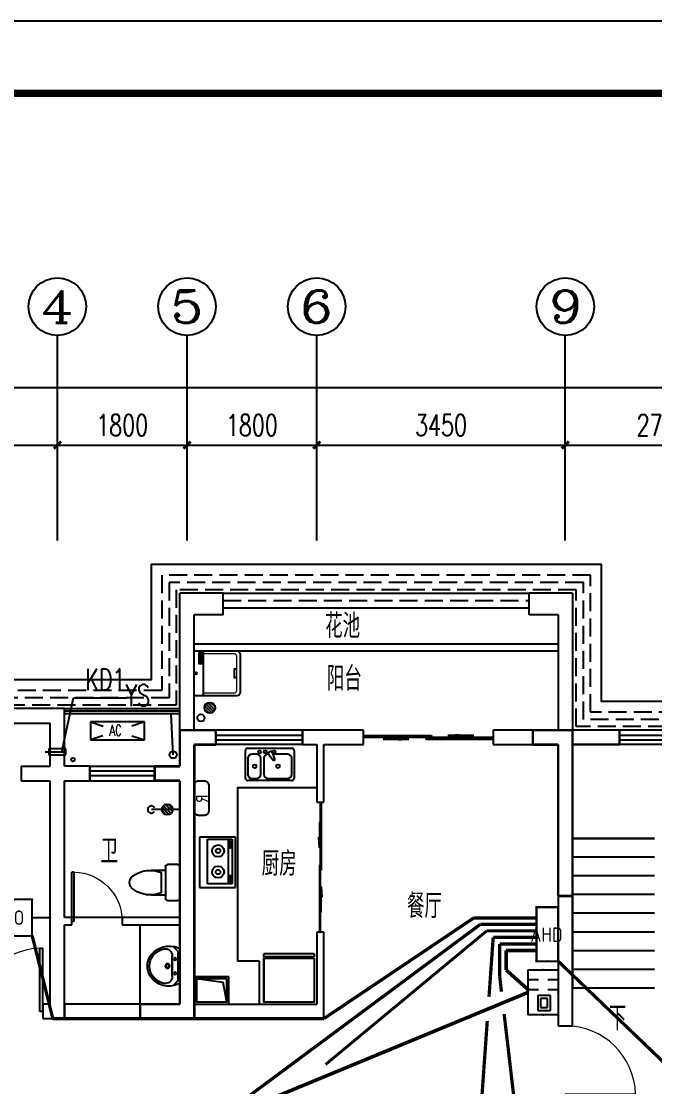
# Model space of a CAD drawing. Extents: x -993182 to -819982, y 169304 to 600104.
# Drawn here: x -890149 to -881358, y 278323 to 293104 of the extents above; entities that cross this region are included whole.
import ezdxf
from ezdxf.enums import TextEntityAlignment as Align

# ---------------------------------------------------------------- set-up
doc = ezdxf.new("R2010")
doc.units = 0
doc.header["$LTSCALE"] = 1000
doc.header["$MEASUREMENT"] = 0
doc.linetypes.add('DASH', pattern=[0.35, 0.25, -0.1])
for name, color, linetype in [('AXIS', 3, 'Continuous'), ('AXIS_TEXT', 7, 'Continuous'), ('DIM_LEAD', 3, 'Continuous'), ('DIM_SYMB', 3, 'Continuous'), ('EQUIP-安防', 3, 'Continuous'), ('EQUIP-通讯', 3, 'Continuous'), ('kan', 146, 'Continuous'), ('KTIAO', 124, 'Continuous'), ('PUB_TEXT', 7, 'Continuous'), ('PUB_TITLE', 146, 'Continuous'), ('STAIR', 2, 'Continuous'), ('VPIPE-污水', 2, 'Continuous'), ('WALL', 4, 'Continuous'), ('WINDOW', 2, 'Continuous'), ('WIRE-信号', 4, 'TG_S'), ('WIRE-综合布线', 5, 'TG_GCS'), ('WIRE-网络', 6, 'TG_TD'), ('WIRE-通讯', 4, 'TG_TP'), ('冷凝水管', 6, 'Continuous'), ('家具', 187, 'Continuous'), ('屋面', 139, 'Continuous'), ('栏杆', 169, 'Continuous'), ('空调、空调洞', 66, 'Continuous'), ('面层', 215, 'Continuous')]:
    doc.layers.add(name, color=color, linetype=linetype)
doc.layers.add('RENDERING', color=125, linetype='Continuous', lineweight=13)
doc.layers.add('洁、厨具', color=8, linetype='Continuous', lineweight=9)
doc.styles.add('_ROMANC', font='romanc__.ttf', dxfattribs={"width": 0.700005})
doc.styles.add('_SIMPLEX', font='SIMPLEX.shx', dxfattribs={"width": 0.75})
doc.styles.add('_TCH_AXIS', font='COMPLEX', dxfattribs={"bigfont": 'GBCBIG'})
doc.styles.add('_TCH_DIM', font='SIMPLEX', dxfattribs={"bigfont": 'GBCBIG'})
doc.styles.add('_TCH_DIM_T3', font='SIMPLEX', dxfattribs={"width": 0.705882, "bigfont": 'GBCBIG'})
doc.styles.add('_TEL_ATTDEF', font='GBENOR', dxfattribs={"width": 0.8, "height": 3, "bigfont": 'GBCBIG'})
doc.styles.add('_TEL_DIM', font='ICED', dxfattribs={"width": 0.8, "height": 3.5, "bigfont": 'BZHZ'})
doc.styles.add('COMPLEX', font='COMPLEX')
doc.styles.add('DIM_FONT', font='simplex_.ttf', dxfattribs={"width": 0.7, "bigfont": 'GBCBIG'})
doc.styles.get("Standard").update_dxf_attribs({"font": 'gbenor.shx', "bigfont": 'gbcbig.shx'})
doc.styles.add('TG_LINETYPE', font='ICED', dxfattribs={"width": 0.8, "height": 2, "bigfont": 'BZHZ'})
doc.linetypes.add('TG_GCS', pattern='A,1,-0.6,["GCS",TG_LINETYPE,S=0.1,R=0,X=-0.52,Y=-0.1],0', length=1.6)
doc.linetypes.add('TG_S', pattern='A,1,-0.3,["S",TG_LINETYPE,S=0.1,R=0,X=-0.23,Y=-0.1],0', length=1.3)
doc.linetypes.add('TG_TD', pattern='A,1,-0.45,["TD",TG_LINETYPE,S=0.1,R=0,X=-0.38,Y=-0.1],0', length=1.45)
doc.linetypes.add('TG_TD+TV', pattern='A,1,-0.9,["TD+TV",TG_LINETYPE,S=0.1,R=0,X=-0.82,Y=-0.1],0', length=1.9)
doc.linetypes.add('TG_TP', pattern='A,1,-0.45,["TP",TG_LINETYPE,S=0.1,R=0,X=-0.38,Y=-0.1],0', length=1.45)
doc.linetypes.add('TG_WS', pattern='A,1,-0.45,["WS",TG_LINETYPE,S=0.1,R=0,X=-0.38,Y=-0.1],0', length=1.45)
doc.dimstyles.new('_TCH_ARCH&&100', dxfattribs={"dimtxt": 297.5, "dimasz": 100, "dimexe": 250, "dimexo": 300, "dimgap": 126.25, "dimtad": 1, "dimdec": 0, "dimzin": 0, "dimdsep": 46, "dimtxsty": '_TCH_DIM_T3', "dimblk": 'ARCHTICK', "dimcen": 0.09, "dimclrt": 7, "dimazin": 2, "dimtfac": 1, "dimtdec": 0, "dimtix": 1, "dimtmove": 2, "dimatfit": 3, "dimfxl": 0, "dimtolj": 1, "dimtzin": 0, "dimarcsym": 0})

# ---------------------------------------------------------------- blocks, each defined once
blk = doc.blocks.new('ASDGFSDFGGDF')
at = {"layer": '家具'}
for p, q in [((695, -609), (695, 0)), ((695, -609), (695, 0)), ((0, -670), (0, -629)), ((0, -629), (28, -629)), ((0, -670), (695, -670)), ((28, -629), (28, -609)), ((695, -609), (666, -609)), ((666, -609), (666, -629)), ((666, -629), (695, -629)), ((695, -629), (695, -670))]:
    blk.add_line(p, q, dxfattribs=at)
for points in [[(0, -609), (0, 0), (695, 0), (695, -609)], [(666, -609), (28, -609), (28, -629), (666, -629)]]:
    blk.add_lwpolyline(points, close=True, dxfattribs=at)
blk = doc.blocks.new('sdfdsfgf')
at = {"layer": '家具'}
for points in [[(1414289, 21341), (1413809, 21341), (1413809, 20961), (1414289, 20961), (1414289, 21341)], [(1414259, 20991), (1414211, 21259), (1413839, 21311)]]:
    blk.add_lwpolyline(points, dxfattribs=at)
blk.add_lwpolyline([(1414259, 21311), (1413839, 21311), (1413839, 20991), (1414259, 20991)], close=True, dxfattribs=at)
blk = doc.blocks.new('A$C685A49D5')
at = {"layer": '家具'}
for p, q in [((31, 450), (644, 450)), ((0, 31), (0, 419)), ((31, 307), (31, 92)), ((153, 368), (92, 368)), ((215, 92), (215, 307)), ((256, 307), (256, 92)), ((390, 277), (320, 363)), ((340, 402), (325, 393)), ((369, 391), (408, 287)), ((583, 368), (377, 368)), ((644, 92), (644, 307)), ((675, 419), (675, 31)), ((408, 287), (390, 277)), ((644, 0), (31, 0)), ((92, 31), (153, 31)), ((317, 31), (583, 31))]:
    blk.add_line(p, q, dxfattribs=at)
for centre, radius in [((194, 399), 20.5), ((276, 399), 20.5), ((399, 399), 20.5), ((128, 199), 25.6), ((450, 199), 25.6)]:
    blk.add_circle(centre, radius, dxfattribs=at)
for centre, radius, start, end in [((31, 419), 30.7, 90, 180), ((644, 419), 30.7, 0, 90), ((92, 307), 61.4, 90, 180), ((153, 307), 61.4, 0, 90), ((317, 307), 61.4, 90, 180), ((335, 376), 20.5, 120, 219.4623), ((350, 384), 20.5, 20.5377, 120), ((583, 307), 61.4, 0, 90), ((31, 31), 30.7, 180, 270), ((92, 92), 61.4, 180, 270), ((153, 92), 61.4, 270, 0), ((317, 92), 61.4, 180, 270), ((583, 92), 61.4, 270, 0), ((644, 31), 30.7, 270, 0)]:
    blk.add_arc(centre, radius, start, end, dxfattribs=at)
at = {"layer": '家具', "style": 'DIM_FONT', "width": 0.8, "flags": 9}
for tag in ['YSIZE', 'XSIZE']:
    blk.add_attdef(tag, (338, 450), '', height=0.5, rotation=270, dxfattribs=at)
blk = doc.blocks.new('$plan$00001601')
at = {"layer": '家具'}
for p, q in [((-350, 16), (350, 16)), ((-350, -484), (-350, 16)), ((350, 16), (350, -484)), ((-323, -98), (-323, -440)), ((299, -98), (-323, -98)), ((299, -440), (299, -98)), ((-323, -384), (299, -384)), ((-323, -440), (299, -440)), ((-291, -407), (-291, -418)), ((-216, -416), (-280, -416)), ((-280, -416), (-280, -433)), ((-280, -433), (-216, -433)), ((-216, -433), (-216, -416)), ((-199, -408), (-199, -418)), ((182, -407), (182, -418)), ((193, -416), (193, -433)), ((257, -416), (193, -416)), ((193, -433), (257, -433)), ((257, -433), (257, -416)), ((274, -408), (274, -418)), ((350, -484), (-350, -484))]:
    blk.add_line(p, q, dxfattribs=at)
for points in [[(-199, -408, 0.259034), (-201, -404, 0.076276), (-213, -399, 0.036515), (-226, -397, 0.026615), (-245, -396, 0.026615), (-264, -397, 0.036515), (-277, -399, 0.076276), (-289, -404, 0.259034), (-291, -408, 0.078462), (-291, -409, 0.056762)], [(-199, -418, 0.259034), (-201, -415, 0.076276), (-213, -410, 0.036515), (-226, -407, 0.026615), (-245, -406, 0.026615), (-264, -407, 0.036515), (-277, -410, 0.076276), (-289, -415, 0.259034), (-291, -418, 0.259034), (-289, -422, 0.056762), (-280, -426, 0.036515)], [(-216, -427, 0.008736), (-213, -427, 0.076276), (-201, -422, 0.259034), (-199, -418, 0.259034)], [(274, -408, 0.259034), (272, -404, 0.076276), (260, -399, 0.036515), (247, -397, 0.026615), (228, -396, 0.026615), (209, -397, 0.036515), (196, -399, 0.076276), (184, -404, 0.259034), (182, -408, 0.078462), (182, -409, 0.056762)], [(274, -418, 0.259034), (272, -415, 0.076276), (260, -410, 0.036515), (247, -407, 0.026615), (228, -406, 0.026615), (209, -407, 0.036515), (196, -410, 0.076276), (184, -415, 0.259034), (182, -418, 0.259034), (184, -422, 0.056762), (193, -426, 0.036515)], [(257, -427, 0.008736), (260, -427, 0.076276), (272, -422, 0.259034), (274, -418, 0.259034)]]:
    blk.add_lwpolyline(points, format="xyb", dxfattribs=at)
for centre, radius, start, end in [((-158, -243), 82.5, 0.964, 0), ((-158, -243), 31.6, 0.6532, 0), ((134, -243), 82.5, 180, 179.036), ((134, -243), 31.6, 180, 179.3468)]:
    blk.add_arc(centre, radius, start, end, dxfattribs=at)
blk = doc.blocks.new('A$C3451006C')
blk.add_lwpolyline([(-50, 330), (-50, -30, 0.414214), (10, -90), (90, -90, 0.414214), (150, -30), (150, 330, 0.414214), (90, 390), (10, 390, 0.414214)], format="xyb", close=True)
at = {"style": '_SIMPLEX', "width": 0.8}
blk.add_text('R', height=150, rotation=270, dxfattribs=at).set_placement((-32, 144), align=Align.CENTER)
blk = doc.blocks.new('$plan$00001623')
at = {"layer": '家具', "linetype": 'Continuous'}
blk.add_line((-341, -145), (342, -145), dxfattribs=at)
at = {"layer": '家具'}
blk.add_lwpolyline([(295, -706), (-295, -706, -0.414214), (-345, -656), (-345, 0), (345, 0), (345, -656, -0.414214)], format="xyb", close=True, dxfattribs=at)
at = {"layer": '家具', "lineweight": 13}
blk.add_lwpolyline([(307, -145), (307, -611, -0.414214), (267, -651), (-267, -651, -0.414214), (-307, -611), (-307, -145)], format="xyb", dxfattribs=at)
at = {"layer": '家具'}
for points in [[(323, -72), (152, -72), (152, -120), (323, -120)], [(163, -86), (177, -86), (177, -99), (163, -99)], [(189, -86), (202, -86), (202, -99), (189, -99)], [(213, -86), (227, -86), (227, -99), (213, -99)], [(239, -86), (253, -86), (253, -99), (239, -99)], [(281, -110), (309, -110), (309, -80), (281, -80)]]:
    blk.add_lwpolyline(points, close=True, dxfattribs=at)
blk.add_lwpolyline([(-71, -651), (-71, -623), (0, -623), (71, -623), (71, -651)], dxfattribs=at)
blk.add_circle((0, -25), 16, dxfattribs=at)
blk = doc.blocks.new('90304092557924')
at = {"layer": 'KTIAO'}
for p, q in [((-375, 125), (-198, 66)), ((-375, 125), (-375, -125)), ((375, 125), (-375, 125)), ((375, 125), (198, 66)), ((375, -125), (375, 125)), ((-203, -68), (-375, -125)), ((-375, -125), (375, -125)), ((200, -67), (375, -125))]:
    blk.add_line(p, q, dxfattribs=at)
at = {"layer": 'KTIAO', "style": '_ROMANC', "width": 0.7}
blk.add_text('AC', height=148.6, dxfattribs=at).set_placement((-113, -66))
at = {"layer": 'KTIAO', "style": 'DIM_FONT', "oblique": 0, "width": 0.6, "flags": 9}
for tag in ['XSIZE', 'YSIZE']:
    blk.add_attdef(tag, (-375, -125), '', height=0.5, dxfattribs=at)
blk = doc.blocks.new('M_E6')
for p, q in [((-240, 0), (-270, -79)), ((240, 0), (-240, 0)), ((-237, 0), (239, 0)), ((240, 0), (270, -79)), ((-213, -36), (-271, -91)), ((-179, -23), (181, -23)), ((141, -105), (-141, -105)), ((-141, -105), (141, -105)), ((217, -37), (274, -95))]:
    blk.add_line(p, q)
for centre, radius in [((-99, -65), 16.3), ((2, -172), 31.6), ((101, -65), 16.3), ((2, -172), 23)]:
    blk.add_circle(centre, radius)
for centre, radius, start, end in [((28, -152), 307, 166.1751, 244.7296), ((-141, -205), 100, 90, 190.5602), ((-179, -73), 50, 90, 133.181), ((-28, -152), 307, 297.0639, 13.8249), ((141, -205), 100, 349.4398, 90), ((181, -73), 50, 44.5607, 90), ((0, -179), 243, 190.5602, 349.4398), ((0, -201), 250, 245.8071, 296.4628), ((28, -152), 307, 266.589, 266.5936)]:
    blk.add_arc(centre, radius, start, end)
at = {"width": 0.8, "flags": 9}
for tag in ['XSIZE', 'YSIZE']:
    blk.add_attdef(tag, (0, 0), '', height=0.5, dxfattribs=at)
blk = doc.blocks.new('1')
for p, q in [((-550, -239), (-550, 201)), ((-520, 231), (-380, 231)), ((-350, 201), (-350, 151)), ((-350, 151), (-350, -189)), ((-350, 151), (-154, 151)), ((-289, 121), (-289, -159)), ((-380, -269), (-520, -269)), ((-154, -189), (-350, -189)), ((-350, -189), (-350, -239))]:
    blk.add_line(p, q)
for centre, radius, start, end in [((-520, 201), 30, 90, 180), ((-380, 201), 30, 360, 90), ((-137, -247), 398, 92.544, 112.5495), ((-137, -247), 398, 53.3619, 92.544), ((40, -19), 110, 303.4509, 56.5491), ((-137, 208), 398, 267.456, 306.6381), ((-520, -239), 30, 180, 270), ((-380, -239), 30, 270, 360), ((-137, 208), 398, 247.4505, 267.456)]:
    blk.add_arc(centre, radius, start, end)
blk = doc.blocks.new('$lvtry$00000168')
at = {"color": 0}
blk.add_line((0, 0), (0, -395), dxfattribs=at)
blk.add_arc((0, -395), 50, 121.0332, 58.9668, dxfattribs=at)
for p in [(0, 0), (0, -223)]:
    blk.add_point(p, dxfattribs=at)
blk = doc.blocks.new('$lvtry$00000171')
for p, q in [((-74, 11), (-11, 74)), ((-70, -27), (27, 70)), ((-53, -53), (53, 53)), ((-27, -70), (70, 27)), ((11, -74), (74, -11))]:
    blk.add_line(p, q)
blk.add_circle((0, 0), 75)
blk.add_point((0, 0))
blk = doc.blocks.new('A$C6BE329BC')
at = {"layer": '家具'}
blk.add_blockref('$lvtry$00000168', (75, 445), dxfattribs=at)
at = {"layer": '家具', "rotation": 180}
blk.add_blockref('$lvtry$00000171', (75, 271), dxfattribs=at)
blk = doc.blocks.new('TRHH')
at = {"color": 6}
for centre in [(-249202, -461390), (-233616, -461390), (-252617, -471151), (-230201, -471151), (-244307, -473179), (-238511, -473179)]:
    blk.add_circle(centre, 50, dxfattribs=at)
blk = doc.blocks.new('q5')
at = {"color": 3, "const_width": 35}
for points in [[(-516292, -554544), (-516292, -554044)], [(-516292, -554044), (-515792, -554044)], [(-515792, -554044), (-515792, -554244)], [(-511392, -554044), (-510842, -554044)], [(-511392, -554244), (-511392, -554044)], [(-510842, -556344), (-510842, -554044)], [(-516092, -554744), (-516092, -554244)], [(-516092, -554244), (-515792, -554244)], [(-511392, -554244), (-511042, -554244)], [(-511042, -556344), (-511042, -554244)], [(-516642, -554544), (-516292, -554544)], [(-516642, -554744), (-516642, -554544)], [(-516642, -554744), (-516292, -554744)], [(-516292, -557844), (-516292, -554744)], [(-516092, -558044), (-516092, -554744)], [(-510842, -556344), (-511042, -556344)], [(-516842, -557844), (-516292, -557844)], [(-516842, -558044), (-516842, -557844)], [(-516842, -558044), (-516092, -558044)]]:
    blk.add_lwpolyline(points, dxfattribs=at)
blk = doc.blocks.new('A$C06D6341B')
at = {"layer": '空调、空调洞', "linetype": 'DASH'}
for p, q in [((40, 0), (40, 340)), ((80, 290), (0, 290)), ((0, 290), (0, 50)), ((80, 50), (80, 290)), ((0, 50), (80, 50))]:
    blk.add_line(p, q, dxfattribs=at)
blk = doc.blocks.new('kt')
at = {"layer": 'DIM_LEAD'}
for p, q in [((-441980, -788204), (-441821, -787455)), ((-441980, -788204), (-441821, -787455)), ((-441980, -788204), (-441821, -787455)), ((-441980, -788204), (-441821, -787455)), ((-441980, -788204), (-441821, -787455)), ((-441821, -787455), (-441083, -787455))]:
    blk.add_line(p, q, dxfattribs=at)
at = {"layer": 'VPIPE-污水'}
blk.add_circle((-440051, -787733, -76424), 50, dxfattribs=at)
at = {"layer": '冷凝水管'}
blk.add_circle((-441827, -788311, -76424), 25, dxfattribs=at)
at = {"layer": '家具', "rotation": 89.99999999999999}
blk.add_blockref('$lvtry$00000171', (-439928, -787592, -76424), dxfattribs=at)
at = {"layer": '空调、空调洞', "rotation": 270}
blk.add_blockref('A$C06D6341B', (-442214, -788164, -76424), dxfattribs=at)
at = {"layer": 'DIM_LEAD', "color": 7, "style": '_TCH_DIM', "width": 0.705882}
blk.add_text('KD1', height=297.5, dxfattribs=at).set_placement((-441658, -787350))
blk = doc.blocks.new('trh')
at = {"layer": 'DIM_LEAD'}
for p, q in [((-249230, -460821), (-249970, -460821)), ((-249202, -461390), (-249230, -460821))]:
    blk.add_line(p, q, dxfattribs=at)
at = {"layer": 'DIM_LEAD', "color": 7, "style": '_TCH_DIM', "width": 0.705882}
blk.add_text('YS', height=297.5, dxfattribs=at).set_placement((-249865, -460716))
blk = doc.blocks.new('$DorLib2D$00000131')
at = {"color": 0, "linetype": 'Continuous'}
for p, q in [((0.15, 0.125), (0.2319, 0.1973)), ((0.2319, 0.1973), (0.2319, 0.125)), ((-0.5, 0.125), (-0.5, 0)), ((0.0192, 0.125), (-0.5, 0.125)), ((0.0192, 0), (0.0192, 0.125)), ((0.35, 0.125), (0.15, 0.125)), ((-0.5, 0), (0.0192, 0)), ((-0.024, 0), (0.5, 0)), ((-0.024, -0.125), (-0.024, 0)), ((0.5, 0), (0.5, -0.125)), ((-0.35, -0.125), (-0.15, -0.125)), ((-0.2319, -0.1973), (-0.2319, -0.125)), ((-0.15, -0.125), (-0.2319, -0.1973)), ((0.5, -0.125), (-0.024, -0.125))]:
    blk.add_line(p, q, dxfattribs=at)
blk = doc.blocks.new('$WINLIB2D$00000001')
at = {"color": 0}
for points in [[(-0.5, 0.5), (-0.5, -0.5)], [(-0.5, 0.5), (0.5, 0.5)], [(0.5, -0.5), (0.5, 0.5)], [(0.5, 0.167), (-0.5, 0.167)], [(0.5, -0.167), (-0.5, -0.167)], [(-0.5, -0.5), (0.5, -0.5)]]:
    blk.add_lwpolyline(points, dxfattribs=at)
blk = doc.blocks.new('$DorLib2D$00000001')
for p, q in [((0.45, 0.975), (0.5, 0.975)), ((0.45, 0), (0.45, 0.975)), ((0.5, 0), (0.5, 0.975)), ((0.5, 0), (0.45, 0))]:
    blk.add_line(p, q)
at = {"lineweight": 13}
blk.add_arc((0.475, 0), 0.975, 91.4693, 180, dxfattribs=at)
blk = doc.blocks.new('_AXISO')
blk.add_circle((0, 0), 0.5)
at = {"layer": 'AXIS_TEXT', "style": 'COMPLEX', "width": 1.041667}
blk.add_attdef('A', text='', height=0.56, dxfattribs=at).set_placement((-0.25, -0.28), (0.25, -0.28), align=Align.FIT)
blk = doc.blocks.new('_ArchTick')
at = {"color": 0, "linetype": 'ByBlock', "const_width": 0.4}
blk.add_lwpolyline([(-0.5, -0.5), (0.5, 0.5)], dxfattribs=at)
blk = doc.blocks.new('*D498')
at = {"layer": 'AXIS', "color": 0, "lineweight": -2}
for p, q in [((-254209, -458420), (-254209, -456044)), ((-198509, -458420), (-198509, -456044)), ((-254209, -456294), (-198509, -456294))]:
    blk.add_line(p, q, dxfattribs=at)
at = {"layer": 'Defpoints', "color": 0}
for p in [(-198509, -456294), (-254209, -458720), (-198509, -458720)]:
    blk.add_point(p, dxfattribs=at)
at = {"layer": 'AXIS', "color": 0, "lineweight": -2, "xscale": 100, "yscale": 100, "zscale": 100, "rotation": 180}
blk.add_blockref('_ArchTick', (-254209, -456294), dxfattribs=at)
at = {"layer": 'AXIS', "color": 0, "lineweight": -2, "xscale": 100, "yscale": 100, "zscale": 100}
blk.add_blockref('_ArchTick', (-198509, -456294), dxfattribs=at)
at = {"layer": 'AXIS', "color": 7, "insert": (-226359, -456019), "char_height": 297.5, "attachment_point": 5, "style": '_TCH_DIM_T3'}
blk.add_mtext('\\A1;55700', dxfattribs=at)
blk = doc.blocks.new('*D500')
at = {"layer": 'AXIS', "color": 0, "lineweight": -2}
for p, q in [((-254109, -458420), (-254109, -456844)), ((-250809, -458420), (-250809, -456844)), ((-254109, -457094), (-250809, -457094))]:
    blk.add_line(p, q, dxfattribs=at)
at = {"layer": 'Defpoints', "color": 0}
for p in [(-250809, -457094), (-254109, -458720), (-250809, -458720)]:
    blk.add_point(p, dxfattribs=at)
at = {"layer": 'AXIS', "color": 0, "lineweight": -2, "xscale": 100, "yscale": 100, "zscale": 100, "rotation": 180}
blk.add_blockref('_ArchTick', (-254109, -457094), dxfattribs=at)
at = {"layer": 'AXIS', "color": 0, "lineweight": -2, "xscale": 100, "yscale": 100, "zscale": 100}
blk.add_blockref('_ArchTick', (-250809, -457094), dxfattribs=at)
at = {"layer": 'AXIS', "color": 7, "insert": (-252459, -456819), "char_height": 297.5, "attachment_point": 5, "style": '_TCH_DIM_T3'}
blk.add_mtext('\\A1;3300', dxfattribs=at)
blk = doc.blocks.new('*D501')
at = {"layer": 'AXIS', "color": 0, "lineweight": -2}
for p, q in [((-250809, -458420), (-250809, -456844)), ((-249009, -458420), (-249009, -456844)), ((-250809, -457094), (-249009, -457094))]:
    blk.add_line(p, q, dxfattribs=at)
at = {"layer": 'Defpoints', "color": 0}
for p in [(-249009, -457094), (-250809, -458720), (-249009, -458720)]:
    blk.add_point(p, dxfattribs=at)
at = {"layer": 'AXIS', "color": 0, "lineweight": -2, "xscale": 100, "yscale": 100, "zscale": 100, "rotation": 180}
blk.add_blockref('_ArchTick', (-250809, -457094), dxfattribs=at)
at = {"layer": 'AXIS', "color": 0, "lineweight": -2, "xscale": 100, "yscale": 100, "zscale": 100}
blk.add_blockref('_ArchTick', (-249009, -457094), dxfattribs=at)
at = {"layer": 'AXIS', "color": 7, "insert": (-249909, -456819), "char_height": 297.5, "attachment_point": 5, "style": '_TCH_DIM_T3'}
blk.add_mtext('\\A1;1800', dxfattribs=at)
blk = doc.blocks.new('*D502')
at = {"layer": 'AXIS', "color": 0, "lineweight": -2}
for p, q in [((-249009, -458420), (-249009, -456844)), ((-247209, -458420), (-247209, -456844)), ((-249009, -457094), (-247209, -457094))]:
    blk.add_line(p, q, dxfattribs=at)
at = {"layer": 'Defpoints', "color": 0}
for p in [(-247209, -457094), (-249009, -458720), (-247209, -458720)]:
    blk.add_point(p, dxfattribs=at)
at = {"layer": 'AXIS', "color": 0, "lineweight": -2, "xscale": 100, "yscale": 100, "zscale": 100, "rotation": 180}
blk.add_blockref('_ArchTick', (-249009, -457094), dxfattribs=at)
at = {"layer": 'AXIS', "color": 0, "lineweight": -2, "xscale": 100, "yscale": 100, "zscale": 100}
blk.add_blockref('_ArchTick', (-247209, -457094), dxfattribs=at)
at = {"layer": 'AXIS', "color": 7, "insert": (-248109, -456819), "char_height": 297.5, "attachment_point": 5, "style": '_TCH_DIM_T3'}
blk.add_mtext('\\A1;1800', dxfattribs=at)
blk = doc.blocks.new('*D503')
at = {"layer": 'AXIS', "color": 0, "lineweight": -2}
for p, q in [((-247209, -458420), (-247209, -456844)), ((-243759, -458420), (-243759, -456844)), ((-247209, -457094), (-243759, -457094))]:
    blk.add_line(p, q, dxfattribs=at)
at = {"layer": 'Defpoints', "color": 0}
for p in [(-243759, -457094), (-247209, -458720), (-243759, -458720)]:
    blk.add_point(p, dxfattribs=at)
at = {"layer": 'AXIS', "color": 0, "lineweight": -2, "xscale": 100, "yscale": 100, "zscale": 100, "rotation": 180}
blk.add_blockref('_ArchTick', (-247209, -457094), dxfattribs=at)
at = {"layer": 'AXIS', "color": 0, "lineweight": -2, "xscale": 100, "yscale": 100, "zscale": 100}
blk.add_blockref('_ArchTick', (-243759, -457094), dxfattribs=at)
at = {"layer": 'AXIS', "color": 7, "insert": (-245484, -456819), "char_height": 297.5, "attachment_point": 5, "style": '_TCH_DIM_T3'}
blk.add_mtext('\\A1;3450', dxfattribs=at)
blk = doc.blocks.new('*D504')
at = {"layer": 'AXIS', "color": 0, "lineweight": -2}
for p, q in [((-243759, -458420), (-243759, -456844)), ((-241059, -458420), (-241059, -456844)), ((-243759, -457094), (-241059, -457094))]:
    blk.add_line(p, q, dxfattribs=at)
at = {"layer": 'Defpoints', "color": 0}
for p in [(-241059, -457094), (-243759, -458720), (-241059, -458720)]:
    blk.add_point(p, dxfattribs=at)
at = {"layer": 'AXIS', "color": 0, "lineweight": -2, "xscale": 100, "yscale": 100, "zscale": 100, "rotation": 180}
blk.add_blockref('_ArchTick', (-243759, -457094), dxfattribs=at)
at = {"layer": 'AXIS', "color": 0, "lineweight": -2, "xscale": 100, "yscale": 100, "zscale": 100}
blk.add_blockref('_ArchTick', (-241059, -457094), dxfattribs=at)
at = {"layer": 'AXIS', "color": 7, "insert": (-242409, -456819), "char_height": 297.5, "attachment_point": 5, "style": '_TCH_DIM_T3'}
blk.add_mtext('\\A1;2700', dxfattribs=at)
blk = doc.blocks.new('$equip$00001847')
for p, q in [((-0.5, 0.499), (-0.5, 0.999)), ((0.5, 0.999), (0.5, 0.499)), ((0.5, 0.499), (-0.5, 0.499)), ((0, 0.5), (0, 0))]:
    blk.add_line(p, q)
for p in [(-0.5, 0.999), (0.5, 0.999), (-0.5, 0.499), (0.5, 0.499), (0, 0)]:
    blk.add_point(p)
at = {"color": 7, "style": '_TEL_DIM'}
blk.add_attdef('$TEXT$', text='', height=0.4, dxfattribs=at).set_placement((0, 0.999), align=Align.MIDDLE_CENTER)
at = {"color": 7, "style": '_TEL_DIM', "flags": 1}
blk.add_attdef('A', text='', height=0.00002, dxfattribs=at).set_placement((0, 0), align=Align.MIDDLE_CENTER)
blk = doc.blocks.new('$equip$00002334')
for p, q in [((-0.75, 0.304), (-0.75, -0.296)), ((0.75, 0.304), (-0.75, 0.304)), ((0.75, -0.296), (0.75, 0.304)), ((-0.75, -0.296), (0.75, -0.296))]:
    blk.add_line(p, q)
at = {"const_width": 0.06}
blk.add_lwpolyline([(-0.75, 0.304), (0.75, 0.304), (0.75, -0.296), (-0.75, -0.296), (-0.75, 0.304), (0.75, 0.304)], dxfattribs=at)
for p in [(0, 0.304), (-0.75, 0.004), (0.75, 0.004), (0, -0.296)]:
    blk.add_point(p)
at = {"color": 7, "style": '_TEL_DIM'}
blk.add_attdef('$TEXT$', text='', height=0.4, dxfattribs=at).set_placement((-0.012, 0.028), align=Align.MIDDLE_CENTER)
at = {"color": 7, "flags": 1}
blk.add_attdef('A', text='', height=0.00002, dxfattribs=at).set_placement((0, 0), align=Align.MIDDLE_CENTER)
blk = doc.blocks.new('$equip$00002625')
at = {"linetype": 'Continuous'}
for p, q in [((-0.625, -0.415), (-0.625, 0.415)), ((-0.625, 0.415), (0.625, 0.415)), ((0.071, 0.129), (0.071, 0.415)), ((0.35, 0.129), (0.35, 0.415)), ((0.625, 0.415), (0.625, -0.415)), ((0.071, -0.415), (0.071, -0.129)), ((0.35, -0.415), (0.35, -0.129)), ((0.625, -0.415), (-0.625, -0.415))]:
    blk.add_line(p, q, dxfattribs=at)
for p, q in [((-0.092, 0.153), (-0.504, 0.153)), ((-0.504, 0.153), (-0.504, -0.199)), ((-0.172, 0.073), (-0.424, 0.073)), ((-0.424, 0.073), (-0.424, -0.119)), ((-0.172, -0.119), (-0.172, 0.073)), ((-0.092, -0.199), (-0.092, 0.153)), ((-0.504, -0.199), (-0.092, -0.199)), ((-0.424, -0.119), (-0.172, -0.119))]:
    blk.add_line(p, q)
at = {"const_width": 0.04}
blk.add_lwpolyline([(-0.625, 0.415), (0.625, 0.415), (0.625, -0.415), (-0.625, -0.415), (-0.625, 0.415), (0.625, 0.415)], dxfattribs=at)
for p in [(0, 0.415), (-0.625, 0), (0.625, 0), (0, -0.415)]:
    blk.add_point(p)
at = {"color": 7, "style": '_TEL_DIM', "flags": 1}
blk.add_attdef('A', text='', height=0.000025, dxfattribs=at).set_placement((0, 0), align=Align.MIDDLE_CENTER)
blk = doc.blocks.new('5#、7#楼参照')
at = {"layer": 'AXIS'}
for p, q in [((-250808.8, -457774.7), (-250808.8, -455574.4)), ((-249008.8, -457774.7), (-249008.8, -455574.4)), ((-247208.8, -457774.7), (-247208.8, -455574.4)), ((-243758.8, -457774.7), (-243758.8, -455574.4))]:
    blk.add_line(p, q, dxfattribs=at)
at = {"layer": 'DIM_SYMB'}
blk.add_lwpolyline([(-243058.8, -464760.9, 0, 0, 0), (-243058.8, -461900.9, 0, 0, 0), (-241758.8, -461900.9, 0, 0, 0), (-241758.8, -463070.9, 0, 80, 0), (-241758.8, -462770.9, 0, 0, 0)], format="xyseb", dxfattribs=at)
at = {"layer": 'kan'}
for p, q in [((-248508.8, -459150.9), (-244258.8, -459150.9)), ((-248508.8, -459350.9), (-244258.8, -459350.9))]:
    blk.add_line(p, q, dxfattribs=at)
at = {"layer": 'kan', "linetype": 'DASH'}
blk.add_line((-248508.8, -459250.9), (-244258.8, -459250.9), dxfattribs=at)
at = {"layer": 'kan', "color": 124}
for p, q in [((-248908.8, -459850.9), (-243858.8, -459850.9)), ((-248908.8, -459950.9), (-243858.8, -459950.9))]:
    blk.add_line(p, q, dxfattribs=at)
at = {"layer": 'kan'}
blk.add_lwpolyline([(-250708.8, -460750.9), (-249108.8, -460750.9)], dxfattribs=at)
at = {"layer": 'PUB_TITLE'}
blk.add_lwpolyline([(-265242.7, -510615.5), (-181142.7, -510615.5), (-181142.7, -451215.5), (-265242.7, -451215.5)], close=True, dxfattribs=at)
at = {"layer": 'PUB_TITLE', "const_width": 100}
blk.add_lwpolyline([(-262742.7, -509615.5), (-182142.7, -509615.5), (-182142.7, -452215.5), (-262742.7, -452215.5)], close=True, dxfattribs=at)
at = {"layer": 'STAIR'}
for p, q in [((-241158.8, -461250.9), (-243658.8, -461250.9)), ((-243658.8, -461250.9), (-243658.8, -462550.9)), ((-243658.8, -462550.9), (-243658.8, -464630.9)), ((-242518.8, -462550.9), (-243658.8, -462550.9)), ((-243658.8, -462550.9), (-242518.8, -462550.9)), ((-242518.8, -462810.9), (-243658.8, -462810.9)), ((-242518.8, -463070.9), (-243658.8, -463070.9)), ((-242518.8, -463330.9), (-243658.8, -463330.9)), ((-242518.8, -463590.9), (-243658.8, -463590.9)), ((-242518.8, -463850.9), (-243658.8, -463850.9)), ((-242518.8, -464110.9), (-243658.8, -464110.9)), ((-242518.8, -464370.9), (-243658.8, -464370.9)), ((-242518.8, -464630.9), (-243658.8, -464630.9))]:
    blk.add_line(p, q, dxfattribs=at)
at = {"layer": 'WALL'}
for p, q in [((-249108.8, -461150.9), (-249108.8, -459150.9)), ((-248508.8, -459150.9), (-249108.8, -459150.9)), ((-248508.8, -459450.9), (-248508.8, -459150.9)), ((-243658.8, -459150.9), (-244258.8, -459150.9)), ((-244258.8, -459450.9), (-244258.8, -459150.9)), ((-243658.8, -459150.9), (-243658.8, -461050.9)), ((-248908.8, -461050.9), (-248908.8, -459450.9)), ((-248508.8, -459450.9), (-248908.8, -459450.9)), ((-243858.8, -459450.9), (-244258.8, -459450.9)), ((-243858.8, -459450.9), (-243858.8, -461050.9)), ((-250708.8, -460750.9), (-251708.8, -460750.9)), ((-250708.8, -461550.9), (-250708.8, -460750.9)), ((-251708.8, -460950.9), (-250908.8, -460950.9)), ((-250908.8, -461550.9), (-250908.8, -460950.9)), ((-249108.8, -461150.9), (-249108.8, -461550.9)), ((-248608.8, -461050.9), (-248908.8, -461050.9)), ((-248608.8, -461250.9), (-248608.8, -461050.9)), ((-247208.8, -461050.9), (-247408.8, -461050.9)), ((-247408.8, -461050.9), (-247408.8, -461250.9)), ((-246558.8, -461050.9), (-247208.8, -461050.9)), ((-246558.8, -461250.9), (-246558.8, -461050.9)), ((-243858.8, -461050.9), (-244758.8, -461050.9)), ((-244758.8, -461050.9), (-244758.8, -461250.9)), ((-243008.8, -461050.9), (-243658.8, -461050.9)), ((-243008.8, -461250.9), (-243008.8, -461050.9)), ((-248908.8, -461250.9), (-248908.8, -461650.9)), ((-248908.8, -461250.9), (-248608.8, -461250.9)), ((-247408.8, -461250.9), (-247208.8, -461250.9)), ((-247208.8, -461250.9), (-247208.8, -462050.9)), ((-247108.8, -462050.9), (-247108.8, -461250.9)), ((-247108.8, -461250.9), (-246558.8, -461250.9)), ((-244758.8, -461250.9), (-243858.8, -461250.9)), ((-243858.8, -461250.9), (-243858.8, -465150.9)), ((-243658.8, -465150.9), (-243658.8, -461250.9)), ((-243658.8, -461250.9), (-243008.8, -461250.9)), ((-251309.8, -461550.9), (-250908.8, -461550.9)), ((-251309.8, -461550.9), (-251309.8, -461750.9)), ((-250358.8, -461550.9), (-250708.8, -461550.9)), ((-250358.8, -461750.9), (-250358.8, -461550.9)), ((-249108.8, -461550.9), (-249458.8, -461550.9)), ((-249458.8, -461550.9), (-249458.8, -461750.9)), ((-248908.8, -461650.9), (-248908.8, -463650.9)), ((-251309.8, -461750.9), (-250908.8, -461750.9)), ((-250908.8, -463650.9), (-250908.8, -461750.9)), ((-250708.8, -461750.9), (-250358.8, -461750.9)), ((-250708.8, -463650.9), (-250708.8, -461750.9)), ((-249458.8, -461750.9), (-249108.8, -461750.9)), ((-249108.8, -461750.9), (-249108.8, -463650.9)), ((-247208.8, -462050.9), (-247108.8, -462050.9)), ((-250908.8, -464850.9), (-250908.8, -463650.9)), ((-250608.8, -463650.9), (-250708.8, -463650.9)), ((-250608.8, -463750.9), (-250608.8, -463650.9)), ((-249108.8, -463650.9), (-249908.8, -463650.9)), ((-249908.8, -463650.9), (-249908.8, -463750.9)), ((-248908.8, -463650.9), (-248908.8, -464850.9)), ((-250708.8, -464850.9), (-250708.8, -463750.9)), ((-250708.8, -463750.9), (-250608.8, -463750.9)), ((-249908.8, -463750.9), (-249108.8, -463750.9)), ((-249108.8, -463750.9), (-249108.8, -464850.9)), ((-247108.8, -463850.9), (-247208.8, -463850.9)), ((-247208.8, -463850.9), (-247208.8, -464850.9)), ((-247108.8, -465050.9), (-247108.8, -463850.9)), ((-250908.8, -464850.9), (-251008.8, -464850.9)), ((-251008.8, -464850.9), (-251008.8, -465050.9)), ((-250708.8, -465050.9), (-250708.8, -464850.9)), ((-249108.8, -464850.9), (-249658.8, -464850.9)), ((-249658.8, -464850.9), (-249658.8, -465050.9)), ((-248908.8, -464850.9), (-247208.8, -464850.9)), ((-251008.8, -465050.9), (-250808.8, -465050.9)), ((-250808.8, -465050.9), (-250708.8, -465050.9)), ((-249658.8, -465050.9), (-249008.8, -465050.9)), ((-249008.8, -465050.9), (-247108.8, -465050.9)), ((-243858.8, -465150.9), (-243658.8, -465150.9))]:
    blk.add_line(p, q, dxfattribs=at)
at = {"layer": 'WINDOW'}
for p, q in [((-249908.8, -463650.9), (-250608.8, -463650.9)), ((-249658.8, -464850.9), (-250708.8, -464850.9))]:
    blk.add_line(p, q, dxfattribs=at)
at = {"layer": 'WINDOW', "linetype": 'DASH'}
for p, q in [((-250708.8, -464850.9), (-250708.8, -465050.9)), ((-249658.8, -465050.9), (-249658.8, -464850.9))]:
    blk.add_line(p, q, dxfattribs=at)
at = {"layer": '家具'}
blk.add_line((-248008.8, -464250.9, 0), (-248008.8, -464850.9, 0), dxfattribs=at)
at = {"layer": '家具', "elevation": 0}
blk.add_lwpolyline([(-247208.8, -461850.9), (-247208.8, -461850.9), (-248308.8, -461850.9), (-248308.8, -461850.9), (-248308.8, -464250.9), (-248308.8, -464250.9), (-248308.8, -464250.9), (-248008.8, -464250.9)], dxfattribs=at)
at = {"layer": '家具'}
blk.add_lwpolyline([(-249108.8, -464850.9), (-249658.8, -464850.9), (-249658.8, -464050.9), (-249658.8, -463750.9), (-249108.8, -463750.9)], dxfattribs=at)
at = {"layer": '屋面', "color": 190}
blk.add_lwpolyline([(-239558.8, -460650.9), (-243258.8, -460650.9), (-243258.8, -458750.9), (-249508.8, -458750.9), (-249508.8, -460350.9), (-254608.8, -460350.9), (-254608.8, -468650.9), (-252908.8, -468650.9), (-252908.8, -472650.9), (-250158.8, -472650.9), (-250158.8, -474050.9), (-243308.8, -474050.9), (-243308.8, -471950.9), (-239508.8, -471950.9), (-239508.8, -474050.9), (-232658.8, -474050.9), (-232658.8, -472650.9), (-229908.8, -472650.9), (-229908.8, -468650.9), (-228208.8, -468650.9), (-228208.8, -460350.9), (-233308.8, -460350.9), (-233308.8, -458750.9), (-239558.8, -458750.9)], close=True, dxfattribs=at)
at = {"layer": '屋面', "color": 190, "linetype": 'DASH'}
for points in [[(-239408.8, -460800.9), (-243408.8, -460800.9), (-243408.8, -458900.9), (-249358.8, -458900.9), (-249358.8, -460500.9), (-254458.8, -460500.9), (-254458.8, -468500.9), (-252758.8, -468500.9), (-252758.8, -472500.9), (-250008.8, -472500.9), (-250008.8, -473900.9), (-243458.8, -473900.9), (-243458.8, -471800.9), (-239358.8, -471800.9), (-239358.8, -473900.9), (-232808.8, -473900.9), (-232808.8, -472500.9), (-230058.8, -472500.9), (-230058.8, -468500.9), (-228358.8, -468500.9), (-228358.8, -460500.9), (-233458.8, -460500.9), (-233458.8, -458900.9), (-239408.8, -458900.9)], [(-239308.8, -460900.9), (-243508.8, -460900.9), (-243508.8, -459000.9), (-249258.8, -459000.9), (-249258.8, -460600.9), (-254358.8, -460600.9), (-254358.8, -468400.9), (-252658.8, -468400.9), (-252658.8, -472400.9), (-249908.8, -472400.9), (-249908.8, -473800.9), (-243558.8, -473800.9), (-243558.8, -471700.9), (-239258.8, -471700.9), (-239258.8, -473800.9), (-232908.8, -473800.9), (-232908.8, -472400.9), (-230158.8, -472400.9), (-230158.8, -468400.9), (-228458.8, -468400.9), (-228458.8, -460600.9), (-233558.8, -460600.9), (-233558.8, -459000.9), (-239308.8, -459000.9)], [(-239208.8, -461000.9), (-243608.8, -461000.9), (-243608.8, -459100.9), (-249158.8, -459100.9), (-249158.8, -460700.9), (-254258.8, -460700.9), (-254258.8, -468300.9), (-252558.8, -468300.9), (-252558.8, -472300.9), (-249808.8, -472300.9), (-249808.8, -473700.9), (-243658.8, -473700.9), (-243658.8, -471600.9), (-239158.8, -471600.9), (-239158.8, -473700.9), (-233008.8, -473700.9), (-233008.8, -472300.9), (-230258.8, -472300.9), (-230258.8, -468300.9), (-228558.8, -468300.9), (-228558.8, -460700.9), (-233658.8, -460700.9), (-233658.8, -459100.9), (-239208.8, -459100.9)]]:
    blk.add_lwpolyline(points, close=True, dxfattribs=at)
at = {"layer": '栏杆'}
for points in [[(-250708.8, -460780.9), (-249108.8, -460780.9)], [(-250708.8, -460820.9), (-249108.8, -460820.9)]]:
    blk.add_lwpolyline(points, dxfattribs=at)
at = {"color": 6}
blk.add_blockref('TRHH', (0, 0), dxfattribs=at)
at = {"rotation": 270}
blk.add_blockref('A$C6BE329BC', (-249553.8, -462075.9), dxfattribs=at)
at = {"layer": 'AXIS'}
ref = blk.add_blockref('_AXISO', (-250808.8, -455174.4), dxfattribs=dict(at, xscale=800, yscale=800, zscale=800))
ref.add_attrib('A', '4', dxfattribs={"layer": 'AXIS_TEXT', "height": 452.5, "style": '_TCH_AXIS', "width": 1.3125}).set_placement((-251035.1, -455400.7), (-250582.5, -455400.7), align=Align.FIT)
ref = blk.add_blockref('_AXISO', (-249008.8, -455174.4), dxfattribs=dict(at, xscale=800, yscale=800, zscale=800))
ref.add_attrib('A', '5', dxfattribs={"layer": 'AXIS_TEXT', "height": 452.5, "style": '_TCH_AXIS', "width": 1.5}).set_placement((-249235.1, -455400.7), (-248782.5, -455400.7), align=Align.FIT)
ref = blk.add_blockref('_AXISO', (-247208.8, -455174.4), dxfattribs=dict(at, xscale=800, yscale=800, zscale=800))
ref.add_attrib('A', '6', dxfattribs={"layer": 'AXIS_TEXT', "height": 452.5, "style": '_TCH_AXIS', "width": 1.5}).set_placement((-247435.1, -455400.7), (-246982.5, -455400.7), align=Align.FIT)
ref = blk.add_blockref('_AXISO', (-243758.8, -455174.4), dxfattribs=dict(at, xscale=800, yscale=800, zscale=800))
ref.add_attrib('A', '9', dxfattribs={"layer": 'AXIS_TEXT', "height": 452.5, "style": '_TCH_AXIS', "width": 1.5}).set_placement((-243985.1, -455400.7), (-243532.5, -455400.7), align=Align.FIT)
at = {"layer": 'RENDERING'}
blk.add_blockref('90304092557924', (-249975.1, -461060.4), dxfattribs=at)
at = {"layer": 'WINDOW'}
for name, p, xscale, yscale, zscale, rotation in [('$WINLIB2D$00000001', (-248008.8, -461150.9), 1200, 200, 1200, 180), ('$DorLib2D$00000131', (-245658.8, -461150.9), -1800, -200, -1800, 359.9999998587214), ('$WINLIB2D$00000001', (-242408.8, -461150.9), -1200, -200, -1200, 9.651644340476064e-08), ('$DorLib2D$00000131', (-247158.8, -462950.9), 1800, 100, 1800, 90), ('$DorLib2D$00000001', (-250258.8, -463700.9), 700, -700, 700, 180), ('$DorLib2D$00000001', (-251458.8, -464950.9), 900, 900, 900, 359.9999999977655), ('$DorLib2D$00000001', (-243758.8, -465650.9), 1000, 1000, 1000, 270)]:
    blk.add_blockref(name, p, dxfattribs=dict(at, xscale=xscale, yscale=yscale, zscale=zscale, rotation=rotation))
at = {"layer": 'WINDOW', "xscale": 900, "yscale": 200, "zscale": 900}
blk.add_blockref('$WINLIB2D$00000001', (-249908.8, -461650.9), dxfattribs=at)
at = {"layer": '家具'}
for name, p in [('A$C685A49D5', (-248198.3, -461750.2, 0)), ('sdfdsfgf', (-1662717.8, -485811.5))]:
    blk.add_blockref(name, p, dxfattribs=at)
at = {"layer": '家具', "xscale": -1}
for name, p in [('A$C3451006C', (-248758.8, -462141.5, 0)), ('1', (-249658.3, -463145.6, 0))]:
    blk.add_blockref(name, p, dxfattribs=at)
for name, p, rotation in [('$plan$00001601', (-248821.5, -462883, 0), 90), ('M_E6', (-249108.8, -464323.3), 270)]:
    blk.add_blockref(name, p, dxfattribs=dict(at, rotation=rotation))
at = {"layer": '家具', "rotation": 180}
blk.add_blockref('ASDGFSDFGGDF', (-247246.5, -464822.5, 0), dxfattribs=at)
at = {"layer": '洁、厨具', "xscale": 0.9000000001396984, "yscale": 0.9000000001396984, "zscale": 0.9000000001396984, "rotation": 90}
blk.add_blockref('$plan$00001623', (-248908.8, -460261.4), dxfattribs=at)
at = {"layer": '面层'}
for name, p in [('kt', (191234.9, 326853.2)), ('trh', (0, 0)), ('q5', (267183.2, 92993.2))]:
    blk.add_blockref(name, p, dxfattribs=at)
at = {"layer": 'DIM_SYMB', "color": 7, "style": '_TCH_DIM'}
blk.add_text('下', height=337.6, dxfattribs=at).set_placement((-243153.7, -465215.9))
at = {"layer": 'AXIS'}
for p1, p2, distance, picture, middle in [((-254208.8, -458720), (-198508.8, -458720), 2425.6, '*D498', (-226358.8, -456019.4)), ((-254108.8, -458720), (-250808.8, -458720), 1625.6, '*D500', (-252458.8, -456819.4)), ((-250808.8, -458720), (-249008.8, -458720), 1625.6, '*D501', (-249908.8, -456819.4)), ((-249008.8, -458720), (-247208.8, -458720), 1625.6, '*D502', (-248108.8, -456819.4)), ((-247208.8, -458720), (-243758.8, -458720), 1625.6, '*D503', (-245483.8, -456819.4)), ((-243758.8, -458720), (-241058.8, -458720), 1625.6, '*D504', (-242408.8, -456819.4))]:
    dim = blk.add_aligned_dim(p1=p1, p2=p2, distance=distance, dimstyle='_TCH_ARCH&&100', dxfattribs=at)
    dim.commit()
    dim.dimension.update_dxf_attribs({"geometry": picture, "text_midpoint": middle})

msp = doc.modelspace()

# ---------------------------------------------------------------- linework, layer by layer
at = {"layer": 'WIRE-信号', "linetype": 'TG_WS', "const_width": 50, "elevation": 0}
for points in [[(-882998, 280214), (-883420, 280214)], [(-883420, 280214), (-883420, 279942)], [(-883420, 279942), (-883113, 279668)], [(-887300, 277901), (-883113, 279632)]]:
    msp.add_lwpolyline(points, dxfattribs=at)
at = {"layer": 'WIRE-综合布线', "linetype": 'TG_GCS', "const_width": 45, "elevation": 0}
msp.add_lwpolyline([(-882698, 280064), (-879977, 277456)], dxfattribs=at)
at = {"layer": 'WIRE-网络', "linetype": 'TG_TD', "const_width": 45, "elevation": 0}
for points in [[(-885948, 279268), (-883870, 280664)], [(-883870, 280664), (-882998, 280664)], [(-889998, 280418), (-889712, 279268)], [(-883510, 280304), (-882998, 280304)], [(-883510, 279852), (-883510, 280304)], [(-883510, 279852), (-883485, 279641)], [(-883448, 279332), (-882999, 275492)], [(-889712, 279268), (-885948, 279268)]]:
    msp.add_lwpolyline(points, dxfattribs=at)
at = {"layer": 'WIRE-网络', "linetype": 'TG_TD+TV', "const_width": 45, "elevation": 0}
for points in [[(-887148, 278076), (-883780, 280574)], [(-883780, 280574), (-882998, 280574)], [(-883658, 279570), (-883600, 280394)], [(-883600, 280394), (-882998, 280394)], [(-883948, 275492), (-883682, 279235)]]:
    msp.add_lwpolyline(points, dxfattribs=at)
at = {"layer": 'WIRE-通讯', "color": 4, "linetype": 'TG_TP', "const_width": 40, "elevation": 0}
for points in [[(-885927, 278631), (-883690, 280484)], [(-883690, 280484), (-882998, 280484)]]:
    msp.add_lwpolyline(points, dxfattribs=at)

# ---------------------------------------------------------------- block references
at = {"layer": 'EQUIP-安防', "xscale": 500, "yscale": 500, "zscale": 500, "rotation": 90}
msp.add_blockref('$equip$00002625', (-882906, 279632, 0), dxfattribs=at)
at = {"layer": 'EQUIP-通讯'}
ref = msp.add_blockref('$equip$00001847', (-889748, 280668, 0), dxfattribs=dict(at, xscale=-500, yscale=500, zscale=500, rotation=90))
ref.add_attrib('$TEXT$', 'TO', dxfattribs={"layer": '0', "color": 7, "height": 200, "style": '_TEL_ATTDEF'}).set_placement((-890248, 280668, 0), align=Align.MIDDLE_CENTER)
ref = msp.add_blockref('$equip$00002334', (-882846, 280438, 0), dxfattribs=dict(at, xscale=500, yscale=500, zscale=500, rotation=90))
ref.add_attrib('$TEXT$', 'AHD', dxfattribs={"layer": '0', "color": 7, "height": 200, "style": '_TEL_ATTDEF'}).set_placement((-882860, 280432, 0), align=Align.MIDDLE_CENTER)
at = {"layer": '面层'}
msp.add_blockref('5#、7#楼参照', (-638840, 744319), dxfattribs=at)

# ---------------------------------------------------------------- texts
at = {"layer": 'PUB_TEXT'}
for s, height, p in [('花池', 337.6, (-885933, 284547, 0)), ('花池', 337.6, (-885933, 284547)), ('阳台', 337.6, (-885909, 283815, 0)), ('阳台', 337.6, (-885909, 283815)), ('卫', 338, (-889049, 281421, 0)), ('厨房', 337.6, (-886813, 281248, 0)), ('餐厅', 337.6, (-884797, 280662, 0))]:
    msp.add_text(s, height=height, dxfattribs=at).set_placement(p)

doc.saveas('drawing.dxf')
